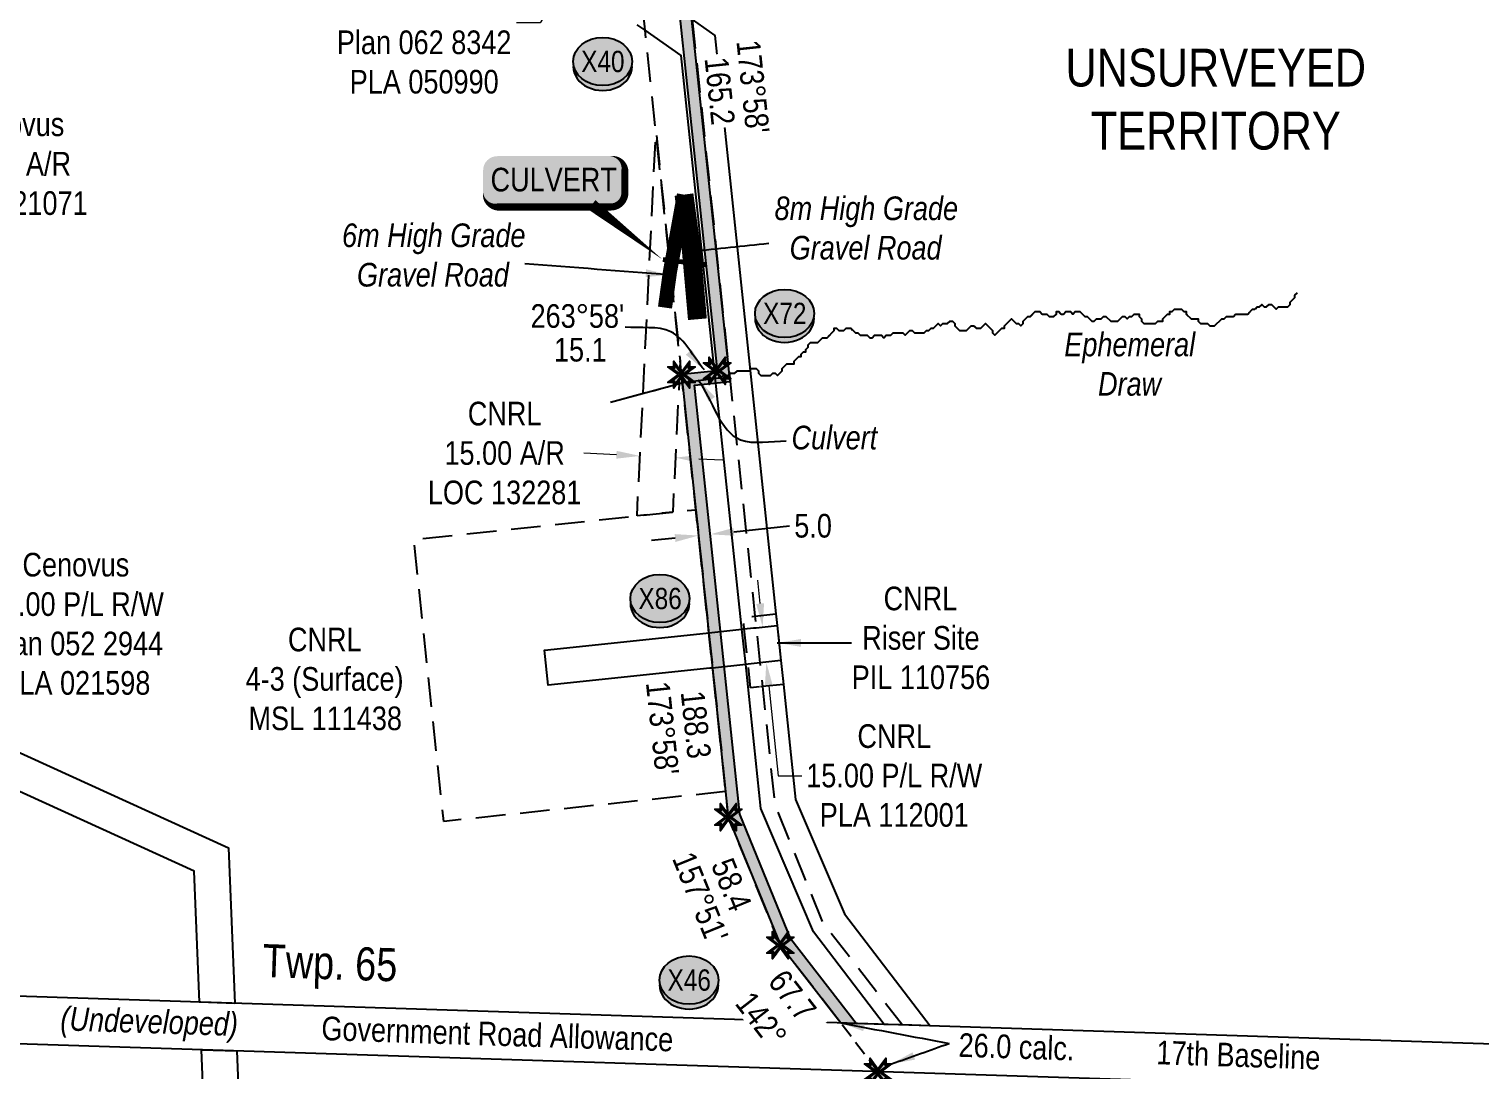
# Model space of a CAD drawing. Extents: x 350972 to 367082, y 6047220 to 6054831.
# Drawn here: x 352565 to 353179, y 6051423 to 6051863 of the extents above; entities that cross this region are included whole.
import ezdxf
from ezdxf.enums import TextEntityAlignment as Align

# ---------------------------------------------------------------- set-up
doc = ezdxf.new("R2010")
doc.units = 0
doc.header["$LTSCALE"] = 5
doc.header["$PDSIZE"] = 0.5
for name, pattern in [('foc-ACCESSROAD', [3.75, 2.5, -1.25]), ('foc-TOPO-ephemeral', [6.25, 3.125, -0.625, 0.625, -0.625, 0.625, -0.625]), ('foc-TRAV', [1.875, 1.25, -0.625])]:
    doc.linetypes.add(name, pattern=pattern)
doc.layers.get('Defpoints').update_dxf_attribs({"color": 9})
for name, color, linetype, lineweight in [('AS-GENERAL', 48, 'Continuous', 18), ('C-AR-T', 13, 'Continuous', 9), ('C-RW-T', 13, 'Continuous', 9), ('C-WS-T', 13, 'Continuous', 9), ('F-RW-T', 190, 'Continuous', 9), ('T-TEXT', 48, 'Continuous', 18)]:
    doc.layers.add(name, color=color, linetype=linetype, lineweight=lineweight)
for name, color, linetype in [('AS-ROADS', 254, 'Continuous'), ('C-AR', 13, 'foc-ACCESSROAD'), ('C-RW', 13, 'Continuous'), ('C-WS', 13, 'foc-ACCESSROAD'), ('D-TXT', 6, 'Continuous'), ('F-AR', 190, 'foc-ACCESSROAD'), ('F-RW', 190, 'Continuous'), ('L-BD1', 253, 'Continuous'), ('L-MON', 1, 'Continuous'), ('L-ROAD-T', 7, 'Continuous'), ('L-SEC', 7, 'Continuous'), ('L-UNS-T', 3, 'Continuous'), ('P-CROSSINGS', 250, 'Continuous'), ('P-PROPOSED', 10, 'Continuous'), ('P-PROPOSED-H', 21, 'Continuous'), ('P-TRAV', 4, 'foc-TRAV'), ('P-TXT', 4, 'Continuous'), ('T-DRAW', 143, 'foc-TOPO-ephemeral'), ('T-WATER-T', 170, 'Continuous')]:
    doc.layers.add(name, color=color, linetype=linetype)
doc.styles.add('80', font='ARIALN.TTF', dxfattribs={"height": 10})
doc.styles.add('80CG', font='ARIALN.TTF', dxfattribs={"height": 10})
doc.styles.add('80L', font='ARIALN.TTF', dxfattribs={"height": 10})
doc.styles.add('80LS', font='ARIALNI.TTF', dxfattribs={"height": 10})
doc.styles.add('Crossing', font='ARIALN.TTF', dxfattribs={"height": 10})
doc.styles.add('foc-LtypeFont', font='ARIALN.TTF', dxfattribs={"height": 7.35})
doc.styles.get("Standard").update_dxf_attribs({"font": 'ARIALN.TTF'})
doc.linetypes.add('foc-TOPO-flowdirection-NOLINE', pattern='A,0,[">",foc-LtypeFont,S=0.3,R=0,X=0,Y=-0.945],-20,[">",foc-LtypeFont,S=0.3,R=0,X=0,Y=-0.945],0', length=20)
doc.dimstyles.new('Compass 5 000', dxfattribs={"dimscale": 5, "dimtxt": 9, "dimasz": 2, "dimexe": 0.2, "dimexo": 0.0625, "dimgap": 0.5, "dimtad": 0, "dimtih": 1, "dimtoh": 1, "dimzin": 0, "dimdsep": 46, "dimtxsty": '80CG', "dimcen": 0.1, "dimse1": 1, "dimse2": 1, "dimclrd": 256, "dimclrt": 256, "dimaunit": 1, "dimadec": 4, "dimazin": 0, "dimtfac": 0.06, "dimtofl": 0, "dimtmove": 0, "dimatfit": 1, "dimfxl": 0.2, "dimtolj": 1, "dimtzin": 0, "dimlwd": -1, "dimarcsym": 0})

# ---------------------------------------------------------------- blocks, each defined once
blk = doc.blocks.new('*D474')
at = {"layer": 'Defpoints', "color": 0, "transparency": 16777216}
for p in [(352499.82, 6051820.57), (352460.36, 6051810.85), (352474.07, 6051796.3)]:
    blk.add_point(p, dxfattribs=at)
at = {"layer": 'F-AR', "transparency": 16777216}
for p, q in [((352479.25, 6051842.4), (352472.4, 6051849.68)), ((352506.68, 6051813.29), (352513.54, 6051806.02)), ((352513.54, 6051806.02), (352523.54, 6051806.02))]:
    blk.add_line(p, q, dxfattribs=at)
for points in [[(352480.47, 6051843.54), (352478.04, 6051841.26), (352486.11, 6051835.12)], [(352507.9, 6051814.44), (352505.47, 6051812.15), (352499.82, 6051820.57)]]:
    blk.add_solid(points, dxfattribs=at)
at = {"layer": 'F-AR', "transparency": 16777216, "insert": (352557.05, 6051806.02), "char_height": 10, "attachment_point": 5, "style": '80CG'}
blk.add_mtext('\\A1;Cenovus\\P20.00 A/R\\PLOC 021071', dxfattribs=at)
blk = doc.blocks.new('*D475')
at = {"layer": 'Defpoints', "color": 0, "transparency": 16777216}
for p in [(352519.14, 6051575.92), (352519.28, 6051575.85), (352512.93, 6051562.27)]:
    blk.add_point(p, dxfattribs=at)
at = {"layer": 'F-RW-T', "transparency": 16777216}
for p, q in [((352523.42, 6051584.95), (352535.47, 6051611.41)), ((352535.47, 6051611.41), (352545.47, 6051611.41)), ((352508.93, 6051553.1), (352504.79, 6051544))]:
    blk.add_line(p, q, dxfattribs=at)
for points in [[(352521.91, 6051585.64), (352524.94, 6051584.26), (352519.28, 6051575.85)], [(352507.41, 6051553.79), (352510.45, 6051552.41), (352513.07, 6051562.2)]]:
    blk.add_solid(points, dxfattribs=at)
at = {"layer": 'F-RW-T', "transparency": 16777216, "insert": (352584.55, 6051611.41), "char_height": 10, "attachment_point": 5, "style": '80CG'}
blk.add_mtext('\\A1;Cenovus\\P15.00 P/L R/W\\PPlan 052 2944\\PPLA 021598', dxfattribs=at)
blk = doc.blocks.new('*D477')
at = {"layer": 'C-RW-T', "transparency": 16777216}
for p, q in [((352806.26, 6051905.99), (352811.56, 6051914.46)), ((352787.69, 6051876.33), (352781.04, 6051865.7)), ((352781.04, 6051865.7), (352771.04, 6051865.7))]:
    blk.add_line(p, q, dxfattribs=at)
for points in [[(352804.85, 6051906.87), (352807.67, 6051905.1), (352800.95, 6051897.51)], [(352786.28, 6051877.21), (352789.11, 6051875.44), (352793, 6051884.8)]]:
    blk.add_solid(points, dxfattribs=at)
at = {"layer": 'Defpoints', "color": 0, "transparency": 16777216}
for p in [(352725.53, 6051944.72), (352717.58, 6051932.01), (352793, 6051884.8)]:
    blk.add_point(p, dxfattribs=at)
at = {"layer": 'C-RW-T', "transparency": 16777216, "insert": (352731.96, 6051865.7), "char_height": 10, "attachment_point": 5, "style": '80CG'}
blk.add_mtext('\\A1;CNRL\\P15.00 P/L R/W\\PPlan 062 8342\\PPLA 050990', dxfattribs=at)
blk = doc.blocks.new('*D479')
at = {"layer": 'C-AR-T', "transparency": 16777216}
for p, q in [((352813.3, 6051682.97), (352799.53, 6051683.65)), ((352848.26, 6051681.25), (352858.24, 6051680.76))]:
    blk.add_line(p, q, dxfattribs=at)
for points in [[(352813.39, 6051684.64), (352813.22, 6051681.31), (352823.29, 6051682.48)], [(352848.34, 6051682.92), (352848.17, 6051679.59), (352838.27, 6051681.75)]]:
    blk.add_solid(points, dxfattribs=at)
at = {"layer": 'Defpoints', "color": 0, "transparency": 16777216}
for p in [(352823.29, 6051682.48), (352823.4, 6051684.75), (352838.38, 6051684.01)]:
    blk.add_point(p, dxfattribs=at)
at = {"layer": 'C-AR-T', "transparency": 16777216, "insert": (352766.01, 6051683.65), "char_height": 10, "attachment_point": 5, "style": '80CG'}
blk.add_mtext('\\A1;CNRL\\P15.00 A/R\\PLOC 132281', dxfattribs=at)
blk = doc.blocks.new('*D480')
at = {"layer": 'C-RW-T', "transparency": 16777216}
for p, q in [((352874.15, 6051620.03), (352873.1, 6051629.98)), ((352877.81, 6051585.23), (352881.81, 6051547.24)), ((352881.81, 6051547.24), (352891.81, 6051547.24))]:
    blk.add_line(p, q, dxfattribs=at)
for points in [[(352875.81, 6051620.21), (352872.49, 6051619.86), (352875.2, 6051610.09)], [(352879.47, 6051585.41), (352876.15, 6051585.06), (352876.77, 6051595.18)]]:
    blk.add_solid(points, dxfattribs=at)
at = {"layer": 'Defpoints', "color": 0, "transparency": 16777216}
for p in [(352875.2, 6051610.09), (352789.38, 6051601.05), (352790.95, 6051586.14)]:
    blk.add_point(p, dxfattribs=at)
at = {"layer": 'C-RW-T', "transparency": 16777216, "insert": (352930.9, 6051547.24), "char_height": 10, "attachment_point": 5, "style": '80CG'}
blk.add_mtext('\\A1;CNRL\\P15.00 P/L R/W\\PPLA 112001', dxfattribs=at)
blk = doc.blocks.new('*U524')
h = blk.add_hatch(color=254)
edge = h.paths.add_edge_path()
edge.add_line((-24, -11.5), (24, -11.5))
edge.add_arc((24, -5.5), 6, 270, 360)
edge.add_line((30, -5.5), (30, 4))
edge.add_arc((24, 4), 6, 0, 90)
edge.add_line((24, 10), (-24, 10))
edge.add_arc((-24, 4), 6, 90, 180)
edge.add_line((-30, 4), (-30, -5.5))
edge.add_arc((-24, -5.5), 6, 180, 270)
at = {"color": 160, "flags": 128}
blk.add_lwpolyline([(-24, -11.5, 3, 3, 0), (24, -11.5, 3, 3, 0.414214), (30, -5.5, 3, 3, 0), (30, 4, 3, 0, 0.414214), (24, 10, 0, 0, 0), (-24, 10, 0, 0, 0.414214), (-30, 4, 0, 0, 0), (-30, -5.5, 0, 3, 0.414214)], format="xyseb", close=True, dxfattribs=at)
at = {"color": 160, "style": '80'}
blk.add_attdef('ENTER_TEXT_001', (-26.85, -4.92), '', height=10, dxfattribs=at)
blk = doc.blocks.new('xing2')
h = blk.add_hatch(color=50)
h.dxf.hatch_style = 1
edge = h.paths.add_edge_path()
edge.add_ellipse((0, 0), major_axis=(-12.5, 0), ratio=0.816297, start_angle=0, end_angle=360)
h = blk.add_hatch(color=250)
h.dxf.hatch_style = 1
edge = h.paths.add_edge_path()
edge.add_ellipse((0, -2.05), major_axis=(-12.5, 0), ratio=0.816297, start_angle=0, end_angle=180)
edge.add_line((12.5, -2.05), (12.5, 0))
edge.add_ellipse((0, 0), major_axis=(-12.5, 0), ratio=0.816297, start_angle=0, end_angle=180, ccw=False)
edge.add_line((-12.5, 0), (-12.5, -2.05))
at = {"color": 250}
blk.add_ellipse((0, 0), major_axis=(-12.5, 0), ratio=0.816297, dxfattribs=at)
blk.add_ellipse((0, -2.05), major_axis=(-12.5, 0), ratio=0.816297, start_param=0, end_param=3.141593, dxfattribs=at)
at = {"color": 250, "style": 'Crossing'}
blk.add_attdef('CROSSING', text='', height=9, dxfattribs=at).set_placement((0.09, 0.02), align=Align.MIDDLE_CENTER)
at = {"color": 250, "style": 'Crossing', "flags": 1}
for tag, p in [('OWNER', (0.09, -12.49)), ('DESCRIPTION', (0.09, -25.77)), ('LOCATION', (0.09, -39.3)), ('DWG_REF', (0.09, -52.84))]:
    blk.add_attdef(tag, text='', height=9, dxfattribs=at).set_placement(p, align=Align.MIDDLE_CENTER)
blk = doc.blocks.new('TEMP')
h = blk.add_hatch(color=255)
h.dxf.hatch_style = 1
h.paths.add_polyline_path([(0, 0.25), (-0.67, 1.15), (-0.67, 0.67), (-1.15, 0.67), (-0.25, 0), (-1.15, -0.67), (-0.67, -0.67), (-0.67, -1.15), (0, -0.25), (0.67, -1.15), (0.67, -0.67), (1.15, -0.67), (0.25, 0), (1.15, 0.67), (0.67, 0.67), (0.67, 1.15)])
h.paths.add_polyline_path([(0.57, 0.85), (0.57, 0.57), (0.85, 0.57), (0.08, 0), (0.85, -0.57), (0.57, -0.57), (0.57, -0.85), (0, -0.08), (-0.57, -0.85), (-0.57, -0.57), (-0.85, -0.57), (-0.08, 0), (-0.85, 0.57), (-0.57, 0.57), (-0.57, 0.85), (0, 0.08)], flags=16)
h = blk.add_hatch(color=1)
h.dxf.hatch_style = 1
h.paths.add_polyline_path([(0, 0.08), (-0.57, 0.85), (-0.57, 0.57), (-0.85, 0.57), (-0.08, 0), (-0.85, -0.57), (-0.57, -0.57), (-0.57, -0.85), (0, -0.08), (0.57, -0.85), (0.57, -0.57), (0.85, -0.57), (0.08, 0), (0.85, 0.57), (0.57, 0.57), (0.57, 0.85)])
at = {"color": 1}
for p, q in [((-0.08, 0), (0.08, 0)), ((0, 0.08), (0, -0.08))]:
    blk.add_line(p, q, dxfattribs=at)
at = {"color": 255, "flags": 128}
blk.add_lwpolyline([(-0.25, 0), (-1.15, 0.67), (-0.67, 0.67), (-0.67, 1.15), (0, 0.25), (0.67, 1.15), (0.67, 0.67), (1.15, 0.67), (0.25, 0), (1.15, -0.67), (0.67, -0.67), (0.67, -1.15), (0, -0.25), (-0.67, -1.15), (-0.67, -0.67), (-1.15, -0.67)], close=True, dxfattribs=at)
at = {"color": 1, "flags": 128}
blk.add_lwpolyline([(-0.08, 0), (-0.85, 0.57), (-0.57, 0.57), (-0.57, 0.85), (0, 0.08), (0.57, 0.85), (0.57, 0.57), (0.85, 0.57), (0.08, 0), (0.85, -0.57), (0.57, -0.57), (0.57, -0.85), (0, -0.08), (-0.57, -0.85), (-0.57, -0.57), (-0.85, -0.57)], close=True, dxfattribs=at)
blk = doc.blocks.new('*D641')
at = {"layer": 'Defpoints', "color": 0, "transparency": 16777216}
for p in [(352848.09, 6051648.81), (352849.96, 6051631.12), (352854.93, 6051631.65)]:
    blk.add_point(p, dxfattribs=at)
at = {"layer": 'P-TXT', "transparency": 16777216}
for p, q in [((352863.01, 6051650.38), (352886.61, 6051652.88)), ((352838.14, 6051647.75), (352828.2, 6051646.7))]:
    blk.add_line(p, q, dxfattribs=at)
for points in [[(352837.97, 6051649.41), (352838.32, 6051646.1), (352848.09, 6051648.81)], [(352862.83, 6051652.04), (352863.18, 6051648.72), (352853.06, 6051649.33)]]:
    blk.add_solid(points, dxfattribs=at)
at = {"layer": 'P-TXT', "transparency": 16777216, "insert": (352896.56, 6051652.88), "char_height": 10, "attachment_point": 5, "style": '80CG'}
blk.add_mtext('\\A1;5.0', dxfattribs=at)

msp = doc.modelspace()

# ---------------------------------------------------------------- hatches: boundary and pattern name
at = {"layer": 'P-PROPOSED-H'}
h = msp.add_hatch(color=256, dxfattribs=at)
h.dxf.hatch_style = 1
h.paths.add_polyline_path([(352865.575, 6051530.911), (352846.394, 6051712.416), (352861.427, 6051714.005), (352843.305, 6051885.488), (352749.784, 6051951.143), (352669.459, 6052001.497), (352552.598, 6052063.678), (352495.546, 6052100.649), (351984.16, 6052449.542), (351943.753, 6052482.183), (351920.41, 6052506.628), (351900.788, 6052540.765), (351887.31, 6052596.658), (351866.362, 6052754.753), (351841.297, 6053030.286), (351836.502, 6053086.973), (351812.269, 6053373.495), (351811.604, 6053421.626), (351818.326, 6053445.789), (351845.408, 6053478.257), (351917.664, 6053536.827), (351963.795, 6053562.799), (352030.64, 6053582.012), (352233.88, 6053615.997), (352284.382, 6053628.44), (352316.995, 6053648.48), (352343.381, 6053683.636), (352380.535, 6053746.97), (352424.276, 6053850.534), (352440.444, 6053911.368), (352455.506, 6053940.561), (352486.241, 6053969.986), (352584.846, 6054036.5), (352618.847, 6054037.998), (352706.795, 6054036.916), (352765.268, 6054022.323), (352786.917, 6054015.501), (352892.779, 6053964.522), (352950.904, 6053973.692), (352984.053, 6053985.967), (353012.827, 6054005.999), (353074.58, 6054058.894), (353102.498, 6054075.857), (353130.347, 6054088.052), (353169.457, 6054099.208), (353238.923, 6054110.427), (353272.3, 6054116.771), (353308.027, 6054125.895), (353341.917, 6054138.534), (353407.27, 6054166.808), (353489.563, 6054210.777), (353491.95, 6054212.052), (353518.235, 6054236.279), (353538.99, 6054256.162), (353555.049, 6054280.164), (353567.593, 6054304.032), (353580.381, 6054332.094), (353584.726, 6054362.345), (353595.582, 6054355.062), (353609.258, 6054376.171), (353694.409, 6054318.818), (353701.269, 6054339.967), (353737.551, 6054451.836), (353749.195, 6054455.339), (353703.033, 6054313.009), (353778.459, 6054262.209), (353856.595, 6054213.564), (354059.935, 6054093.899), (354127.416, 6054059.318), (354214.861, 6054014.504), (354293.753, 6053979.396), (354364.884, 6053951.226), (354377.639, 6053941.748), (354397.44, 6053934.081), (354416.56, 6053930.727), (354437.495, 6053922.422), (354523.749, 6053887.87), (354547.288, 6053878.725), (354565.85, 6053871.317), (354761.584, 6053792.179), (354863.274, 6053751.116), (354911.428, 6053735.204), (355270.187, 6053616.656), (355301.51, 6053597.572), (355390.953, 6053521.054), (355700.011, 6053300.303), (355764.104, 6053254.524), (355836.008, 6053206.849), (355887.48, 6053175.541), (355917.363, 6053159.874), (355934.486, 6053149.16), (355951.776, 6053139.498), (355970.139, 6053132.206), (356040.807, 6053095.158), (356256.471, 6052982.105), (356289.137, 6052960.844), (356298.009, 6052950.677), (356312.927, 6052936.875), (356331.509, 6052922.784), (356340.887, 6052913.865), (356505.942, 6052750.213), (356746.616, 6052511.581), (356777.83, 6052480.634), (356819.159, 6052535.756), (356823.291, 6052524.595), (356784.503, 6052472.862), (356815.902, 6052438.264), (356954.635, 6052262.661), (357190.511, 6051931.342), (357280.051, 6051815.083), (357309.205, 6051780.128), (357410.558, 6051660.056), (357463.345, 6051611.058), (357547.956, 6051632.469), (357676.315, 6051708.007), (357816.133, 6051804.657), (357737.38, 6051918.584), (357733.267, 6051915.741), (357809.178, 6051805.927), (357673.622, 6051712.223), (357546.037, 6051637.14), (357464.753, 6051616.572), (357414.182, 6051663.513), (357313.035, 6051783.342), (357283.952, 6051818.21), (357194.529, 6051934.318), (356958.635, 6052265.662), (356819.718, 6052441.497), (356790.979, 6052473.166), (356828.925, 6052523.776), (356820.663, 6052546.095), (356777.274, 6052488.226), (356750.136, 6052515.131), (356509.462, 6052753.763), (356344.37, 6052917.452), (356334.752, 6052926.599), (356316.143, 6052940.711), (356301.6, 6052954.166), (356292.447, 6052964.655), (356259.001, 6052986.423), (356043.128, 6053099.586), (355972.228, 6053136.755), (355953.928, 6053144.023), (355937.033, 6053153.464), (355919.853, 6053164.213), (355889.942, 6053179.894), (355838.69, 6053211.069), (355766.939, 6053258.643), (355702.917, 6053304.371), (355394.037, 6053524.995), (355304.455, 6053601.633), (355272.299, 6053621.223), (354912.996, 6053739.951), (354864.996, 6053755.812), (354763.458, 6053796.814), (354567.714, 6053875.956), (354549.12, 6053883.377), (354525.584, 6053892.521), (354439.346, 6053927.066), (354417.928, 6053935.563), (354398.787, 6053938.92), (354380.077, 6053946.165), (354367.337, 6053955.632), (354295.69, 6053984.005), (354217.019, 6054019.016), (354129.696, 6054063.767), (354062.345, 6054098.281), (353859.185, 6054217.841), (353781.177, 6054266.406), (353708.95, 6054315.051), (353756.895, 6054462.877), (353733.604, 6054455.868), (353696.513, 6054341.51), (353691.7, 6054326.67), (353607.829, 6054383.161), (353594.148, 6054362.044), (353580.908, 6054370.927), (353575.535, 6054333.514), (353563.102, 6054306.233), (353550.746, 6054282.724), (353535.138, 6054259.395), (353514.811, 6054239.922), (353489.031, 6054216.161), (353487.207, 6054215.187), (353405.096, 6054171.314), (353340.05, 6054143.173), (353306.531, 6054130.672), (353271.214, 6054121.653), (353238.058, 6054115.351), (353168.369, 6054104.097), (353128.65, 6054092.767), (353100.187, 6054080.302), (353071.637, 6054062.955), (353009.765, 6054009.959), (352981.72, 6053990.434), (352949.634, 6053978.553), (352893.542, 6053969.703), (352788.762, 6054020.161), (352766.626, 6054027.137), (352707.44, 6054041.908), (352618.768, 6054042.999), (352583.219, 6054041.433), (352483.092, 6053973.892), (352451.446, 6053943.595), (352435.752, 6053913.178), (352419.534, 6053852.157), (352376.057, 6053749.217), (352339.212, 6053686.41), (352313.568, 6053652.242), (352282.429, 6053633.107), (352232.868, 6053620.896), (352029.534, 6053586.896), (351961.852, 6053567.443), (351914.844, 6053540.977), (351841.881, 6053481.833), (351813.798, 6053448.165), (351806.595, 6053422.275), (351807.273, 6053373.249), (351831.52, 6053086.552), (351836.317, 6053029.849), (351861.393, 6052754.198), (351882.388, 6052595.741), (351896.096, 6052538.895), (351916.377, 6052503.612), (351940.36, 6052478.497), (351981.176, 6052445.526), (352492.777, 6052096.486), (352550.06, 6052059.366), (352666.954, 6051997.167), (352747.018, 6051946.977), (352838.572, 6051882.702), (352855.93, 6051718.452), (352840.897, 6051716.862), (352860.678, 6051529.682), (352882.7, 6051475.582), (352908.263, 6051442.648), (352914.755, 6051442.438), (352887.071, 6051478.104)])

# ---------------------------------------------------------------- linework, layer by layer
at = {"layer": 'AS-GENERAL', "const_width": 2, "flags": 128}
msp.add_lwpolyline([(352832.986, 6051765.517), (352851.413, 6051763.357)], dxfattribs=at)
at = {"layer": 'AS-ROADS', "flags": 128}
for points, const_width in [([(352841.919, 6051793.004), (352844.919, 6051770.567), (352847.603, 6051740.297)], 7.999), ([(352833.877, 6051745.223), (352835.954, 6051760.209), (352841.919, 6051793.004)], 5.999)]:
    msp.add_lwpolyline(points, dxfattribs=dict(at, const_width=const_width))
at = {"layer": 'C-AR', "flags": 128}
for points in [[(352926.611, 6051442.038), (352908.263, 6051442.648), (352882.7, 6051475.582), (352860.678, 6051529.682), (352859.542, 6051540.476), (352854.013, 6051592.782), (352852.436, 6051607.699), (352846.935, 6051659.737), (352840.279, 6051722.696), (352830.034, 6051819.67), (352825.505, 6051862.502), (352824.26, 6051874.278), (352738.654, 6051934.377), (352667.753, 6051978.824), (352659.379, 6051984.073), (352649.657, 6051989.246), (352542.384, 6052046.325), (352484.405, 6052083.897), (352438.665, 6052115.103), (352409.139, 6052135.247), (352211.599, 6052270.012), (351972.151, 6052433.382), (351966.511, 6052437.938), (351930.101, 6052467.35), (351905.534, 6052493.076), (351904.181, 6052494.493), (351889.17, 6052520.608), (351881.924, 6052533.215), (351867.514, 6052592.971), (351846.375, 6052752.522), (351821.266, 6053028.529), (351816.267, 6053087.631), (351792.173, 6053372.507), (351791.458, 6053424.233), (351800.113, 6053455.347), (351831.222, 6053492.642), (351906.322, 6053553.517), (351955.981, 6053581.475), (352026.19, 6053601.656), (352229.811, 6053635.703), (352276.526, 6053647.213), (352303.21, 6053663.61), (352326.615, 6053694.793), (352362.525, 6053756.007), (352405.204, 6053857.059), (352409.494, 6053873.199), (352421.573, 6053918.645), (352439.175, 6053952.765), (352469.247, 6053981.554), (352473.575, 6053985.697), (352500.148, 6054003.622), (352546.376, 6054034.807), (352584.846, 6054036.5), (352499.34, 6053978.822), (352486.241, 6053969.986), (352468.312, 6053952.821), (352455.506, 6053940.561), (352440.444, 6053911.368), (352430.123, 6053872.531), (352424.276, 6053850.534), (352380.535, 6053746.97), (352343.381, 6053683.636), (352316.995, 6053648.48), (352284.382, 6053628.44), (352233.88, 6053615.997), (352030.64, 6053582.012), (351963.795, 6053562.799), (351917.664, 6053536.827), (351845.408, 6053478.257), (351818.326, 6053445.789), (351811.604, 6053421.626), (351812.269, 6053373.495), (351836.502, 6053086.973), (351841.297, 6053030.286), (351866.362, 6052754.753), (351887.31, 6052596.658), (351900.788, 6052540.765), (351920.403, 6052506.621), (351943.753, 6052482.168), (351983.487, 6052449.998), (352249.068, 6052268.8), (352409.914, 6052159.068), (352439.44, 6052138.924), (352495.545, 6052100.647), (352552.597, 6052063.677), (352669.458, 6052001.494), (352749.784, 6051951.143), (352829.042, 6051895.501), (352843.305, 6051885.488), (352843.702, 6051881.731), (352845.386, 6051867.024), (352861.427, 6051714.005), (352871.947, 6051614.732), (352872.462, 6051609.832), (352874.03, 6051594.943), (352875.087, 6051584.904), (352880.363, 6051534.8), (352900.458, 6051485.509), (352934.401, 6051441.786), (352926.611, 6051442.038)], [(352840.274, 6051722.746), (352837.143, 6051658.705), (352822.045, 6051657.112), (352830.034, 6051819.67), (352840.274, 6051722.746)]]:
    msp.add_lwpolyline(points, close=True, dxfattribs=at)
at = {"layer": 'C-RW', "flags": 128}
msp.add_lwpolyline([(352852.837, 6051592.657), (352784.454, 6051585.458), (352782.871, 6051600.369), (352851.266, 6051607.569), (352852.436, 6051607.699), (352866.455, 6051609.252), (352867.452, 6051609.357), (352871.268, 6051609.707), (352872.463, 6051609.832), (352881.364, 6051610.766), (352882.939, 6051595.893), (352874.031, 6051594.943), (352872.831, 6051594.815), (352869.031, 6051594.446), (352868.045, 6051594.285), (352854.013, 6051592.782), (352852.837, 6051592.657)], close=True, dxfattribs=at)
at = {"layer": 'C-WS', "flags": 128}
for points in [[(352859.542, 6051540.476), (352740.234, 6051527.858), (352727.635, 6051647.159), (352822.045, 6051657.112), (352837.143, 6051658.705), (352846.935, 6051659.737), (352852.436, 6051607.699), (352854.013, 6051592.782), (352859.542, 6051540.476)], [(352873.887, 6051584.775), (352870.098, 6051584.361), (352869.031, 6051594.446), (352867.452, 6051609.357), (352866.941, 6051614.189), (352870.747, 6051614.603), (352871.947, 6051614.732), (352880.842, 6051615.687), (352881.364, 6051610.766), (352882.939, 6051595.893), (352884.002, 6051585.863), (352875.087, 6051584.904), (352873.887, 6051584.775)]]:
    msp.add_lwpolyline(points, close=True, dxfattribs=at)
at = {"layer": 'F-RW', "flags": 128}
msp.add_lwpolyline([(352651.889, 6051450.944), (352636.866, 6051451.432), (352634.597, 6051506.894), (352422.017, 6051603.646), (352407.448, 6051610.277), (352392.631, 6051628.105), (352345.685, 6051684.596), (352357.215, 6051694.177), (352393.366, 6051650.679), (352416.784, 6051622.501), (352422.545, 6051619.879), (352649.196, 6051516.721), (352651.889, 6051450.944)], close=True, dxfattribs=at)
msp.add_lwpolyline([(352652.577, 6051061.635), (352637.692, 6051431.284), (352652.714, 6051430.796), (352667.805, 6051056.383)], dxfattribs=at)
at = {"layer": 'P-TRAV', "flags": 128}
msp.add_lwpolyline([(352924.008, 6051422.017), (352908.263, 6051442.648)], dxfattribs=at)
at = {"layer": 'T-DRAW', "flags": 128}
msp.add_lwpolyline([(352810.754, 6051705.181), (352841.5, 6051713.5), (352856.5, 6051715.5), (352857.5, 6051715.5), (352858.5, 6051716.5), (352859.5, 6051715.5), (352861.5, 6051717.5), (352863.5, 6051717.5), (352864.5, 6051718.5), (352869.5, 6051718.5), (352870.5, 6051719.5), (352872.5, 6051719.5), (352873.5, 6051718.5), (352873.5, 6051717.5), (352874.5, 6051716.5), (352878.5, 6051716.5), (352879.5, 6051717.5), (352880.5, 6051717.5), (352881.5, 6051716.5), (352883.5, 6051718.5), (352883.5, 6051719.5), (352885.5, 6051721.5), (352888.5, 6051721.5), (352888.5, 6051722.5), (352890.5, 6051724.5), (352891.5, 6051724.5), (352891.5, 6051725.5), (352892.5, 6051726.5), (352893.5, 6051726.5), (352893.5, 6051727.5), (352894.5, 6051728.5), (352894.5, 6051729.5), (352895.5, 6051730.5), (352898.5, 6051730.5), (352900.5, 6051732.5), (352902.5, 6051732.5), (352905.5, 6051735.5), (352905.5, 6051736.5), (352906.5, 6051736.5), (352907.5, 6051735.5), (352909.5, 6051735.5), (352910.5, 6051736.5), (352912.5, 6051736.5), (352914.5, 6051734.5), (352915.5, 6051734.5), (352916.5, 6051733.5), (352919.5, 6051733.5), (352920.5, 6051732.5), (352921.5, 6051732.5), (352922.5, 6051733.5), (352925.5, 6051733.5), (352926.5, 6051732.5), (352927.5, 6051733.5), (352929.5, 6051733.5), (352930.5, 6051734.5), (352934.5, 6051734.5), (352935.5, 6051733.5), (352937.5, 6051735.5), (352938.5, 6051735.5), (352939.5, 6051734.5), (352943.5, 6051734.5), (352944.5, 6051735.5), (352945.5, 6051735.5), (352946.5, 6051736.5), (352947.5, 6051736.5), (352949.5, 6051738.5), (352950.5, 6051737.5), (352951.5, 6051738.5), (352953.5, 6051738.5), (352954.5, 6051739.5), (352955.5, 6051739.5), (352956.5, 6051738.5), (352956.5, 6051737.5), (352958.5, 6051735.5), (352961.5, 6051735.5), (352963.5, 6051737.5), (352964.5, 6051737.5), (352965.5, 6051736.5), (352967.5, 6051736.5), (352969.5, 6051738.5), (352972.5, 6051735.5), (352972.5, 6051734.5), (352973.5, 6051733.5), (352976.5, 6051736.5), (352977.5, 6051736.5), (352977.5, 6051737.5), (352980.5, 6051740.5), (352982.5, 6051738.5), (352983.5, 6051738.5), (352984.5, 6051737.5), (352985.5, 6051738.5), (352985.5, 6051739.5), (352987.5, 6051741.5), (352988.5, 6051741.5), (352990.5, 6051743.5), (352992.5, 6051743.5), (352993.5, 6051742.5), (352995.5, 6051742.5), (352996.5, 6051741.5), (352998.5, 6051741.5), (352999.5, 6051742.5), (352999.5, 6051743.5), (353000.5, 6051743.5), (353001.5, 6051742.5), (353002.5, 6051742.5), (353003.5, 6051743.5), (353005.5, 6051743.5), (353006.5, 6051742.5), (353007.5, 6051743.5), (353009.5, 6051743.5), (353011.5, 6051741.5), (353012.5, 6051741.5), (353014.5, 6051739.5), (353015.5, 6051739.5), (353016.5, 6051740.5), (353018.5, 6051740.5), (353019.5, 6051741.5), (353020.5, 6051741.5), (353022.5, 6051739.5), (353025.5, 6051739.5), (353027.5, 6051741.5), (353028.5, 6051741.5), (353029.5, 6051740.5), (353030.5, 6051741.5), (353031.5, 6051741.5), (353032.5, 6051742.5), (353034.5, 6051742.5), (353034.5, 6051741.5), (353035.5, 6051740.5), (353035.5, 6051739.5), (353036.5, 6051738.5), (353041.5, 6051738.5), (353042.5, 6051739.5), (353044.5, 6051739.5), (353044.5, 6051740.5), (353046.5, 6051742.5), (353047.5, 6051742.5), (353047.5, 6051743.5), (353048.5, 6051743.5), (353049.5, 6051744.5), (353052.5, 6051744.5), (353053.5, 6051743.5), (353054.5, 6051743.5), (353054.5, 6051742.5), (353056.5, 6051740.5), (353059.5, 6051740.5), (353059.5, 6051739.5), (353060.5, 6051738.5), (353063.5, 6051738.5), (353064.5, 6051737.5), (353066.5, 6051737.5), (353069.5, 6051740.5), (353070.5, 6051740.5), (353071.5, 6051741.5), (353074.5, 6051741.5), (353075.5, 6051742.5), (353080.5, 6051742.5), (353082.5, 6051744.5), (353083.5, 6051744.5), (353084.5, 6051745.5), (353085.5, 6051745.5), (353086.5, 6051746.5), (353087.5, 6051745.5), (353088.5, 6051745.5), (353089.5, 6051746.5), (353090.5, 6051746.5), (353092.5, 6051744.5), (353093.5, 6051745.5), (353097.5, 6051745.5), (353098.5, 6051746.5), (353098.5, 6051747.5), (353100.5, 6051749.5), (353100.5, 6051750.5), (353101.5, 6051751.5)], dxfattribs=at)
at = {"layer": 'T-DRAW', "linetype": 'foc-TOPO-flowdirection-NOLINE', "flags": 128}
msp.add_lwpolyline([(352810.754, 6051705.181), (352841.5, 6051713.5), (352856.5, 6051715.5), (352857.5, 6051715.5), (352858.5, 6051716.5), (352859.5, 6051715.5), (352861.5, 6051717.5), (352863.5, 6051717.5), (352864.5, 6051718.5), (352869.5, 6051718.5), (352870.5, 6051719.5), (352872.5, 6051719.5), (352873.5, 6051718.5), (352873.5, 6051717.5), (352874.5, 6051716.5), (352878.5, 6051716.5), (352879.5, 6051717.5), (352880.5, 6051717.5), (352881.5, 6051716.5), (352883.5, 6051718.5), (352883.5, 6051719.5), (352885.5, 6051721.5), (352888.5, 6051721.5), (352888.5, 6051722.5), (352890.5, 6051724.5), (352891.5, 6051724.5), (352891.5, 6051725.5), (352892.5, 6051726.5), (352893.5, 6051726.5), (352893.5, 6051727.5), (352894.5, 6051728.5), (352894.5, 6051729.5), (352895.5, 6051730.5), (352898.5, 6051730.5), (352900.5, 6051732.5), (352902.5, 6051732.5), (352905.5, 6051735.5), (352905.5, 6051736.5), (352906.5, 6051736.5), (352907.5, 6051735.5), (352909.5, 6051735.5), (352910.5, 6051736.5), (352912.5, 6051736.5), (352914.5, 6051734.5), (352915.5, 6051734.5), (352916.5, 6051733.5), (352919.5, 6051733.5), (352920.5, 6051732.5), (352921.5, 6051732.5), (352922.5, 6051733.5), (352925.5, 6051733.5), (352926.5, 6051732.5), (352927.5, 6051733.5), (352929.5, 6051733.5), (352930.5, 6051734.5), (352934.5, 6051734.5), (352935.5, 6051733.5), (352937.5, 6051735.5), (352938.5, 6051735.5), (352939.5, 6051734.5), (352943.5, 6051734.5), (352944.5, 6051735.5), (352945.5, 6051735.5), (352946.5, 6051736.5), (352947.5, 6051736.5), (352949.5, 6051738.5), (352950.5, 6051737.5), (352951.5, 6051738.5), (352953.5, 6051738.5), (352954.5, 6051739.5), (352955.5, 6051739.5), (352956.5, 6051738.5), (352956.5, 6051737.5), (352958.5, 6051735.5), (352961.5, 6051735.5), (352963.5, 6051737.5), (352964.5, 6051737.5), (352965.5, 6051736.5), (352967.5, 6051736.5), (352969.5, 6051738.5), (352972.5, 6051735.5), (352972.5, 6051734.5), (352973.5, 6051733.5), (352976.5, 6051736.5), (352977.5, 6051736.5), (352977.5, 6051737.5), (352980.5, 6051740.5), (352982.5, 6051738.5), (352983.5, 6051738.5), (352984.5, 6051737.5), (352985.5, 6051738.5), (352985.5, 6051739.5), (352987.5, 6051741.5), (352988.5, 6051741.5), (352990.5, 6051743.5), (352992.5, 6051743.5), (352993.5, 6051742.5), (352995.5, 6051742.5), (352996.5, 6051741.5), (352998.5, 6051741.5), (352999.5, 6051742.5), (352999.5, 6051743.5), (353000.5, 6051743.5), (353001.5, 6051742.5), (353002.5, 6051742.5), (353003.5, 6051743.5), (353005.5, 6051743.5), (353006.5, 6051742.5), (353007.5, 6051743.5), (353009.5, 6051743.5), (353011.5, 6051741.5), (353012.5, 6051741.5), (353014.5, 6051739.5), (353015.5, 6051739.5), (353016.5, 6051740.5), (353018.5, 6051740.5), (353019.5, 6051741.5), (353020.5, 6051741.5), (353022.5, 6051739.5), (353025.5, 6051739.5), (353027.5, 6051741.5), (353028.5, 6051741.5), (353029.5, 6051740.5), (353030.5, 6051741.5), (353031.5, 6051741.5), (353032.5, 6051742.5), (353034.5, 6051742.5), (353034.5, 6051741.5), (353035.5, 6051740.5), (353035.5, 6051739.5), (353036.5, 6051738.5), (353041.5, 6051738.5), (353042.5, 6051739.5), (353044.5, 6051739.5), (353044.5, 6051740.5), (353046.5, 6051742.5), (353047.5, 6051742.5), (353047.5, 6051743.5), (353048.5, 6051743.5), (353049.5, 6051744.5), (353052.5, 6051744.5), (353053.5, 6051743.5), (353054.5, 6051743.5), (353054.5, 6051742.5), (353056.5, 6051740.5), (353059.5, 6051740.5), (353059.5, 6051739.5), (353060.5, 6051738.5), (353063.5, 6051738.5), (353064.5, 6051737.5), (353066.5, 6051737.5), (353069.5, 6051740.5), (353070.5, 6051740.5), (353071.5, 6051741.5), (353074.5, 6051741.5), (353075.5, 6051742.5), (353080.5, 6051742.5), (353082.5, 6051744.5), (353083.5, 6051744.5), (353084.5, 6051745.5), (353085.5, 6051745.5), (353086.5, 6051746.5), (353087.5, 6051745.5), (353088.5, 6051745.5), (353089.5, 6051746.5), (353090.5, 6051746.5), (353092.5, 6051744.5), (353093.5, 6051745.5), (353097.5, 6051745.5), (353098.5, 6051746.5), (353098.5, 6051747.5), (353100.5, 6051749.5), (353100.5, 6051750.5), (353101.5, 6051751.5)], dxfattribs=at)
at = {"layer": 'T-TEXT', "color": 160, "flags": 128}
msp.add_lwpolyline([(352832.753, 6051765.634, 0, 4.999, 0), (352802.912, 6051788.692, 0, 0, 0)], format="xyseb", dxfattribs=at)

# ---------------------------------------------------------------- block references
at = {"xscale": 0.99986273, "yscale": 0.99986273, "zscale": 0.99986273}
msp.add_blockref('*U524', (352786.902, 6051799.272), dxfattribs=at).add_auto_attribs({'ENTER_TEXT_001': 'CULVERT'})
at = {"layer": 'L-MON'}
for p, xscale, yscale, zscale in [((352855.93, 6051718.452), 4.999313650000008, 4.999313650000008, 4.999313650000008), ((352840.897, 6051716.862), 4.999313650000008, 4.999313650000008, 4.999313650000008), ((352860.678, 6051529.682), 4.999313650000029, 4.999313650000029, 4.999313650000029), ((352924.008, 6051422.017), 4.999313650000029, 4.999313650000029, 4.999313650000029)]:
    msp.add_blockref('TEMP', p, dxfattribs=dict(at, xscale=xscale, yscale=yscale, zscale=zscale))
at = {"layer": 'P-CROSSINGS', "xscale": 0.99986273, "yscale": 0.99986273, "zscale": 0.99986273}
for p, values in [((352807.492, 6051849.305), {'CROSSING': 'X40'}), ((352884.472, 6051742.735), {'CROSSING': 'X72'}), ((352831.717, 6051622.163), {'CROSSING': 'X86'})]:
    msp.add_blockref('xing2', p, dxfattribs=at).add_auto_attribs(values)

# ---------------------------------------------------------------- texts
at = {"layer": 'C-WS-T', "char_height": 10, "attachment_point": 1, "style": '80L'}
for s, insert in [('\\pi24.39857;CNRL\\P\\pi15.36037;Riser Site\\P\\pi10.90607;PIL 110756', (352901.988, 6051627.196)), ('\\pi24.39857;CNRL\\P\\pi6.48588;4-3 (Surface)\\P\\pi7.70007;MSL 111438', (352649.907, 6051609.836))]:
    msp.add_mtext_dynamic_manual_height_columns(s, width=78.99495, gutter_width=50, heights=[0], dxfattribs=dict(at, insert=insert))
at = {"layer": 'D-TXT', "color": 3, "insert": (352663.848, 6051476.045), "char_height": 13.9955, "attachment_point": 1, "rotation": 358.141396, "style": '80L'}
msp.add_mtext_dynamic_manual_height_columns('Twp. 65', width=56.50374, gutter_width=47.485, heights=[0], dxfattribs=at)
at = {"layer": 'L-BD1', "style": '80L'}
for s, rotation, p in [("173°58'", 276.0327, (352871.146, 6051838.652)), ("173%%d58'", 276.0325, (352832.825, 6051567.328)), ('188.3', 276.0325, (352846.994, 6051568.825))]:
    msp.add_text(s, height=9.9986, rotation=rotation, dxfattribs=at).set_placement(p, align=Align.MIDDLE)
at = {"layer": 'L-BD1'}
for s, p in [("157%%d51'", (352848.846, 6051495.763)), ('58.4', (352862.043, 6051501.135))]:
    msp.add_text(s, height=9.9986, rotation=292.149229, dxfattribs=at).set_placement(p, align=Align.MIDDLE_CENTER)
at = {"layer": 'L-BD1', "insert": (352776.782, 6051746.664), "char_height": 9.99863, "width": 39.16693, "attachment_point": 1, "line_spacing_factor": 0.855, "style": '80L'}
msp.add_mtext("\\pi0.21027;263°58' \\P\\pi10.11;15.1", dxfattribs=at)
at = {"layer": 'L-ROAD-T', "style": '80L'}
for s, height, p in [('26.0 calc.', 9.9968, (352982.665, 6051432.555)), ('17th Baseline', 9.99677, (353076.55, 6051429.081))]:
    msp.add_text(s, height=height, rotation=358.141315, dxfattribs=at).set_placement(p, align=Align.MIDDLE_CENTER)
at = {"layer": 'L-UNS-T', "color": 3, "insert": (353066.97, 6051833.283), "char_height": 15.99483, "attachment_point": 5, "style": '80L'}
msp.add_mtext_dynamic_manual_height_columns('UNSURVEYED TERRITORY', width=126.37292, gutter_width=47.485, heights=[0], dxfattribs=at)
at = {"layer": 'T-TEXT', "style": '80LS'}
msp.add_text('(Undeveloped)', height=9.99677, rotation=358.141315, dxfattribs=at).set_placement((352615.605, 6051443.324), align=Align.MIDDLE_CENTER)
at = {"layer": 'T-TEXT', "char_height": 9.99863, "attachment_point": 1, "style": '80L'}
for s, width, insert in [('\\pi4.30302;{\\fArial Narrow|b0|i1|c0|p34;8m High Grade\\P\\pi10.69369;Gravel Road}', 85.13715, (352875.958, 6051792.221)), ('\\pi4.35417;{\\fArial Narrow|b0|i1|c0|p34;6m High Grade\\P\\pi10.69369;Gravel Road}', 85.13715, (352692.841, 6051780.797)), ('\\pi0.56834;{\\fArial Narrow|b0|i1|c0|p34;Culvert}', 36.82073, (352886.854, 6051695.252))]:
    msp.add_mtext_dynamic_manual_height_columns(s, width=width, gutter_width=50, heights=[0], dxfattribs=dict(at, insert=insert))
at = {"layer": 'T-WATER-T', "insert": (353002.543, 6051734.626), "char_height": 10.00052, "attachment_point": 1, "style": '80L'}
msp.add_mtext_dynamic_manual_height_columns('\\pi0.32482;{\\fArial Narrow|b0|i1|c0|p34;Ephemeral \\P\\pi14.59227;Draw}', width=55.97995, gutter_width=50, heights=[0], dxfattribs=at)

# ---------------------------------------------------------------- dimensions: what is measured, and where the dimension line sits
at = {"layer": 'C-AR-T'}
dim = msp.add_linear_dim(base=(352823.292, 6051682.481), p1=(352838.38, 6051684.009), p2=(352823.403, 6051684.745), angle=177.18669, text='CNRL\\P15.00 A/R\\PLOC 132281', dimstyle='Compass 5 000', dxfattribs=at)
dim.commit()
dim.dimension.update_dxf_attribs({"geometry": '*D479', "text_midpoint": (352766.014, 6051683.649), "dimtype": 161})
at = {"layer": 'C-RW-T'}
for base, p1, p2, angle, text, picture, middle in [((352793, 6051884.802), (352725.532, 6051944.716), (352717.578, 6051932.007), 237.958414, 'CNRL\\P15.00 P/L R/W\\PPlan 062 8342\\PPLA 050990', '*D477', (352731.958, 6051865.7)), ((352875.196, 6051610.088), (352790.954, 6051586.143), (352789.384, 6051601.054), 96.009525, 'CNRL\\P15.00 P/L R/W\\PPLA 112001', '*D480', (352930.898, 6051547.238))]:
    dim = msp.add_linear_dim(base=base, p1=p1, p2=p2, angle=angle, text=text, dimstyle='Compass 5 000', dxfattribs=at)
    dim.commit()
    dim.dimension.update_dxf_attribs({"geometry": picture, "text_midpoint": middle, "dimtype": 161})
at = {"layer": 'F-AR'}
dim = msp.add_aligned_dim(p1=(352460.357, 6051810.851), p2=(352474.069, 6051796.3), distance=35.389, text='Cenovus\\P20.00 A/R\\PLOC 021071', dimstyle='Compass 5 000', dxfattribs=at)
dim.commit()
dim.dimension.update_dxf_attribs({"geometry": '*D474', "text_midpoint": (352557.054, 6051806.016)})
at = {"layer": 'F-RW-T'}
dim = msp.add_linear_dim(base=(352519.281, 6051575.85), p1=(352512.926, 6051562.27), p2=(352519.136, 6051575.916), angle=65.527903, text='Cenovus\\P15.00 P/L R/W\\PPlan 052 2944\\PPLA 021598', dimstyle='Compass 5 000', dxfattribs=at)
dim.commit()
dim.dimension.update_dxf_attribs({"geometry": '*D475', "text_midpoint": (352584.553, 6051611.413), "dimtype": 161})
at = {"layer": 'P-TXT'}
dim = msp.add_linear_dim(base=(352848.089, 6051648.806), p1=(352854.93, 6051631.647), p2=(352849.958, 6051631.121), angle=186.032537, text='5.0', dimstyle='Compass 5 000', dxfattribs=at)
dim.commit()
dim.dimension.update_dxf_attribs({"geometry": '*D641', "text_midpoint": (352896.563, 6051652.877), "dimtype": 161})

# ---------------------------------------------------------------- leaders
at = {"layer": 'C-WS-T', "path_type": 1}
msp.add_leader([(352881.398, 6051603.396), (352912.753, 6051603.396)], dimstyle='Compass 5 000', override={"dimgap": 0.5, "dimtad": 0}, dxfattribs=at)
at = {"layer": 'L-BD1', "path_type": 1}
msp.add_leader([(352850.546, 6051718.862), (352836.378, 6051734.987), (352816.964, 6051736.937)], dimstyle='Compass 5 000', override={"dimgap": 0.5, "dimtad": 0}, dxfattribs=at)
at = {"layer": 'L-ROAD-T', "path_type": 1}
for points in [[(352908.263, 6051442.648), (352954.115, 6051433.998)], [(352929.767, 6051425.345), (352954.115, 6051433.998)]]:
    msp.add_leader(points, dimstyle='Compass 5 000', override={"dimgap": 0.5, "dimtad": 0}, dxfattribs=at)
at = {"layer": 'T-TEXT', "path_type": 1}
for points in [[(352845.334, 6051769.065), (352877.789, 6051772.464)], [(352835.751, 6051759.007), (352774.508, 6051763.797)], [(352847.949, 6051714.698), (352865.788, 6051689.314), (352885.224, 6051688.803)]]:
    msp.add_leader(points, dimstyle='Compass 5 000', override={"dimgap": 0.5, "dimtad": 0}, dxfattribs=at)

# ---------------------------------------------------------------- next in the draw order: texts
at = {"layer": 'L-ROAD-T', "insert": (352763.085, 6051443.007), "char_height": 9.99677, "width": 149.21311, "attachment_point": 2, "rotation": 358.141315, "style": '80L', "bg_fill": 3, "box_fill_scale": 1.15, "bg_fill_color": 256, "bg_fill_true_color": 256, "bg_fill_transparency": 0}
msp.add_mtext('Government Road Allowance', dxfattribs=at)

# ---------------------------------------------------------------- next in the draw order: linework, layer by layer
at = {"layer": 'C-RW', "flags": 128}
msp.add_lwpolyline([(352845.386, 6051867.024), (352854.943, 6051860.254), (352880.842, 6051615.687), (352881.364, 6051610.766), (352882.939, 6051595.893), (352884.002, 6051585.863), (352889.152, 6051537.23), (352909.803, 6051488.846), (352946.089, 6051441.407), (352934.401, 6051441.786), (352926.611, 6051442.038), (352896.782, 6051481.178), (352874.486, 6051533.418), (352868.045, 6051594.285), (352866.455, 6051609.252), (352840.759, 6051851.863), (352825.505, 6051862.502), (352822.087, 6051864.887)], dxfattribs=at)
at = {"layer": 'L-SEC', "flags": 128}
for points in [[(353210.62, 6051432.847), (352407.254, 6051458.889)], [(353209.968, 6051412.741), (352406.602, 6051438.782)]]:
    msp.add_lwpolyline(points, dxfattribs=at)
at = {"layer": 'P-PROPOSED', "flags": 128}
msp.add_lwpolyline([(352550.06, 6052059.366), (352666.954, 6051997.167), (352747.018, 6051946.977), (352838.572, 6051882.702), (352855.93, 6051718.452), (352840.897, 6051716.862), (352860.678, 6051529.682), (352882.7, 6051475.582), (352908.263, 6051442.648), (352914.755, 6051442.438), (352887.071, 6051478.104), (352865.575, 6051530.911), (352865.575, 6051530.911), (352846.394, 6051712.416), (352861.427, 6051714.005), (352843.305, 6051885.488), (352749.784, 6051951.143), (352669.459, 6052001.497), (352552.598, 6052063.678)], dxfattribs=at)

# ---------------------------------------------------------------- next in the draw order: texts
at = {"layer": 'L-BD1', "insert": (352862.046, 6051837.379), "char_height": 9.9986, "width": 28.15889, "attachment_point": 2, "rotation": 276.0327, "style": '80L', "bg_fill": 3, "box_fill_scale": 1.15, "bg_fill_color": 256, "bg_fill_true_color": 256, "bg_fill_transparency": 0}
msp.add_mtext('165.2', dxfattribs=at)
at = {"layer": 'L-BD1', "insert": (352891.77, 6051457.366), "char_height": 9.99863, "width": 33.59312, "attachment_point": 2, "rotation": 307.819244, "bg_fill": 3, "box_fill_scale": 1.1, "bg_fill_color": 256, "bg_fill_transparency": 0}
msp.add_mtext('67.7 142%%D', dxfattribs=at)

# ---------------------------------------------------------------- next in the draw order: block references
at = {"layer": 'L-MON', "xscale": 4.999313650000029, "yscale": 4.999313650000029, "zscale": 4.999313650000029}
msp.add_blockref('TEMP', (352882.7, 6051475.582), dxfattribs=at)
at = {"layer": 'P-CROSSINGS', "xscale": 0.99986273, "yscale": 0.99986273, "zscale": 0.99986273}
msp.add_blockref('xing2', (352844.043, 6051460.771), dxfattribs=at).add_auto_attribs({'CROSSING': 'X46'})

doc.saveas('drawing.dxf')
